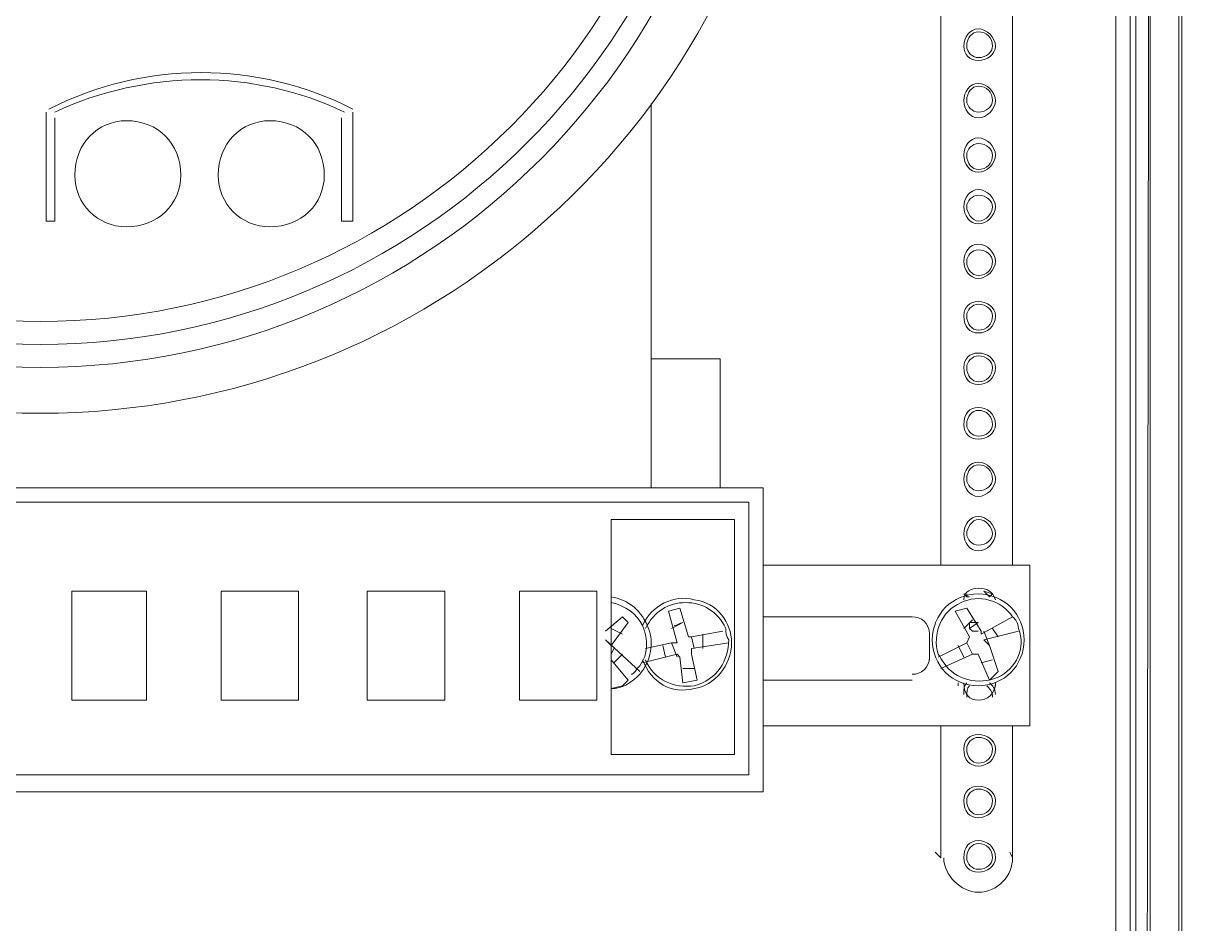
# Model space of a CAD drawing. Header units: metres. Extents: x 2999 to 3164, y 1641 to 1678.
# Drawn here: x 3004.814 to 3005.441, y 1656.407 to 1656.895 of the extents above; entities that cross this region are included whole.
import ezdxf

# ---------------------------------------------------------------- set-up
doc = ezdxf.new("R2010")
doc.units = ezdxf.units.M

msp = doc.modelspace()

# ---------------------------------------------------------------- linework, layer by layer
at = {"color": 7, "linetype": 'Continuous', "lineweight": 20, "true_color": 0x000007}
for points in [[(3005.41599, 1657.52946), (3005.41289, 1657.53256), (3005.41599, 1657.66603), (3005.41289, 1657.66293), (3005.41289, 1655.94026)], [(3005.40513, 1655.94026), (3005.40513, 1657.66293), (3005.40513, 1657.66293)], [(3005.43927, 1657.65206), (3005.43927, 1655.22637), (3005.43927, 1655.22637)], [(3005.44083, 1657.6443), (3005.44083, 1655.22482), (3005.44083, 1655.22482)], [(3005.42375, 1655.28845), (3005.42375, 1657.53567), (3005.41599, 1657.52946), (3005.41599, 1655.29)], [(3005.42375, 1655.28845), (3005.42065, 1655.29155), (3005.42375, 1657.53567), (3005.42065, 1657.53877)], [(3005.31046, 1657.26097), (3005.31046, 1656.60139), (3005.31046, 1656.60139)], [(3005.31046, 1657.26097), (3005.31046, 1656.60139), (3005.31046, 1656.60139)], [(3005.34926, 1656.60139), (3005.34926, 1657.26097), (3005.34926, 1657.26097)], [(3005.34926, 1656.60139), (3005.34926, 1657.26097), (3005.34926, 1657.26097)], [(3005.15371, 1656.85126), (3005.15371, 1656.6433), (3005.15371, 1656.6433)], [(3004.83091, 1656.8435), (3004.83091, 1656.78763), (3004.82625, 1656.78763), (3004.82625, 1656.8466)], [(3004.99231, 1656.8466), (3004.99231, 1656.78763), (3004.9861, 1656.78763)], [(3004.9861, 1656.78763), (3004.9861, 1656.8435), (3004.9861, 1656.8435)], [(3005.15371, 1656.71313), (3005.19096, 1656.71313), (3005.19096, 1656.6433)], [(3004.42585, 1656.6433), (3005.21424, 1656.6433), (3005.21424, 1656.6433)], [(3005.21424, 1656.6433), (3005.21424, 1656.47879), (3005.21424, 1656.47879)], [(3005.20648, 1656.63554), (3004.43672, 1656.63554), (3004.43672, 1656.63554)], [(3005.20648, 1656.4881), (3005.20648, 1656.63554), (3005.20648, 1656.63554)], [(3005.13199, 1656.49897), (3005.13199, 1656.62623), (3005.13199, 1656.62623)], [(3005.13199, 1656.62623), (3005.19872, 1656.62623), (3005.19872, 1656.62623)], [(3005.19872, 1656.62623), (3005.19872, 1656.49897), (3005.19872, 1656.49897)], [(3005.35857, 1656.60139), (3005.21424, 1656.60139), (3005.21424, 1656.60139)], [(3005.35857, 1656.51449), (3005.35857, 1656.60139), (3005.35857, 1656.60139)], [(3004.84022, 1656.52845), (3004.84022, 1656.58743), (3004.84022, 1656.58743)], [(3004.84022, 1656.58743), (3004.88057, 1656.58743), (3004.88057, 1656.58743)], [(3004.88057, 1656.58743), (3004.88057, 1656.52845), (3004.88057, 1656.52845)], [(3004.92092, 1656.52845), (3004.92092, 1656.58743), (3004.92092, 1656.58743)], [(3004.92092, 1656.58743), (3004.96283, 1656.58743), (3004.96283, 1656.58743)], [(3004.96283, 1656.58743), (3004.96283, 1656.52845), (3004.96283, 1656.52845)], [(3005.04197, 1656.52845), (3005.00007, 1656.52845), (3005.00007, 1656.58743), (3005.04197, 1656.58743)], [(3005.04197, 1656.58743), (3005.04197, 1656.52845), (3005.04197, 1656.52845)], [(3005.08233, 1656.52845), (3005.08233, 1656.58743), (3005.12423, 1656.58743)], [(3005.12423, 1656.58743), (3005.12423, 1656.52845), (3005.12423, 1656.52845)], [(3005.32288, 1656.58587), (3005.32443, 1656.58432), (3005.32443, 1656.58432)], [(3005.32443, 1656.58587), (3005.32443, 1656.58432), (3005.32598, 1656.58432)], [(3005.19251, 1656.5657), (3005.17544, 1656.5626), (3005.17389, 1656.5626), (3005.16923, 1656.57812), (3005.16303, 1656.57656), (3005.16768, 1656.55949), (3005.16458, 1656.55949), (3005.15061, 1656.55639)], [(3005.30891, 1656.55173), (3005.32443, 1656.55949), (3005.32598, 1656.5626), (3005.31822, 1656.57656), (3005.32443, 1656.57812), (3005.33219, 1656.5657), (3005.33219, 1656.56415), (3005.34926, 1656.57346)], [(3005.12888, 1656.5657), (3005.1382, 1656.57346), (3005.1413, 1656.57036), (3005.13199, 1656.55794), (3005.12888, 1656.56104), (3005.14751, 1656.54397)], [(3005.17079, 1656.57036), (3005.16458, 1656.56725), (3005.16458, 1656.56725)], [(3005.29494, 1656.57346), (3005.21424, 1656.57346), (3005.21424, 1656.57346)], [(3005.32753, 1656.57191), (3005.32288, 1656.56725), (3005.32288, 1656.56725)], [(3005.33064, 1656.57036), (3005.32598, 1656.56725), (3005.32598, 1656.56725)], [(3005.33064, 1656.57036), (3005.32598, 1656.57036), (3005.32598, 1656.56725)], [(3005.1382, 1656.56415), (3005.13199, 1656.56725), (3005.13199, 1656.56725)], [(3005.17699, 1656.55639), (3005.17544, 1656.5626), (3005.17544, 1656.5626)], [(3005.18165, 1656.56415), (3005.18165, 1656.55639), (3005.18165, 1656.55639)], [(3005.30425, 1656.55018), (3005.30425, 1656.56415), (3005.30425, 1656.56415)], [(3005.33064, 1656.5657), (3005.32753, 1656.5657), (3005.32598, 1656.56725)], [(3005.32753, 1656.55328), (3005.33064, 1656.55328), (3005.33684, 1656.53932), (3005.3415, 1656.54397), (3005.33684, 1656.55794), (3005.33374, 1656.56104), (3005.35236, 1656.5657)], [(3005.33684, 1656.55794), (3005.33374, 1656.5657), (3005.33374, 1656.5657)], [(3005.3384, 1656.56725), (3005.3415, 1656.5626), (3005.3415, 1656.5626)], [(3005.13199, 1656.55328), (3005.13354, 1656.55639), (3005.13354, 1656.55639)], [(3005.16147, 1656.55173), (3005.15992, 1656.55794), (3005.15992, 1656.55794)], [(3005.16458, 1656.55949), (3005.16768, 1656.55173), (3005.16768, 1656.55173)], [(3005.19562, 1656.55949), (3005.17544, 1656.55639), (3005.17544, 1656.55328), (3005.17855, 1656.53932)], [(3005.32288, 1656.55173), (3005.31977, 1656.55794), (3005.31977, 1656.55794)], [(3005.32443, 1656.55949), (3005.32753, 1656.55328), (3005.32753, 1656.55328)], [(3005.13199, 1656.55018), (3005.1413, 1656.53932), (3005.1413, 1656.53932)], [(3005.1382, 1656.55328), (3005.13354, 1656.54863), (3005.13354, 1656.54863)], [(3005.17855, 1656.53932), (3005.17079, 1656.53776), (3005.16923, 1656.55173), (3005.16768, 1656.55328), (3005.14906, 1656.54863)], [(3005.31046, 1656.54552), (3005.32753, 1656.55328), (3005.32753, 1656.55328)], [(3005.33219, 1656.54863), (3005.3384, 1656.55018), (3005.3384, 1656.55018)], [(3005.17079, 1656.54552), (3005.17699, 1656.54552), (3005.17699, 1656.54552)], [(3005.13199, 1656.53466), (3005.1382, 1656.53621), (3005.1413, 1656.53932)], [(3005.21424, 1656.53932), (3005.29494, 1656.53932), (3005.29494, 1656.53932)], [(3005.31977, 1656.53776), (3005.31977, 1656.53621), (3005.31977, 1656.53621)], [(3005.33995, 1656.53621), (3005.33995, 1656.53776), (3005.33995, 1656.53776)], [(3004.88057, 1656.52845), (3004.84022, 1656.52845), (3004.84022, 1656.52845)], [(3004.96283, 1656.52845), (3004.92092, 1656.52845), (3004.92092, 1656.52845)], [(3005.12423, 1656.52845), (3005.08233, 1656.52845), (3005.08233, 1656.52845)], [(3005.21424, 1656.51449), (3005.35857, 1656.51449), (3005.35857, 1656.51449)], [(3005.31046, 1656.51449), (3005.31046, 1656.4431), (3005.30736, 1656.4462)], [(3005.31046, 1656.51449), (3005.31046, 1656.4431), (3005.31046, 1656.4431)], [(3005.34926, 1656.51449), (3005.34926, 1656.4431), (3005.34771, 1656.4462)], [(3005.34926, 1656.4431), (3005.34926, 1656.51449), (3005.34926, 1656.51449)], [(3005.19872, 1656.49897), (3005.13199, 1656.49897), (3005.13199, 1656.49897)], [(3004.43672, 1656.4881), (3005.20648, 1656.4881), (3005.20648, 1656.4881)], [(3005.21424, 1656.47879), (3004.42585, 1656.47879), (3004.42585, 1656.47879)]]:
    msp.add_lwpolyline(points, dxfattribs=at)
msp.add_lwpolyline([(3005.3384, 1656.58587), (3005.33684, 1656.58432), (3005.33374, 1656.58743), (3005.33374, 1656.58743)], close=True, dxfattribs=at)
for points, knots in [([(3004.73934, 1657.49532), (3004.53294, 1657.45186), (3004.39326, 1657.26097), (3004.41499, 1657.05146), (3004.41499, 1657.05146), (3004.43516, 1656.84195), (3004.61209, 1656.68365), (3004.82315, 1656.68365), (3004.82315, 1656.68365), (3005.03266, 1656.68365), (3005.20958, 1656.84195), (3005.23131, 1657.05146), (3005.23131, 1657.05146), (3005.25149, 1657.26097), (3005.11181, 1657.45186), (3004.9054, 1657.49532)], [0, 0, 0, 0, 0.0625, 0.0625, 0.0625, 0.062501, 0.125, 0.125, 0.125, 0.125001, 0.1875, 0.1875, 0.1875, 0.187501, 1, 1, 1, 1]), ([(3005.20648, 1657.09336), (3005.20648, 1657.30598), (3005.03421, 1657.47824), (3004.82315, 1657.47824), (3004.82315, 1657.47824), (3004.61053, 1657.47824), (3004.43827, 1657.30598), (3004.43827, 1657.09336), (3004.43827, 1657.09336), (3004.43827, 1656.88074), (3004.61053, 1656.70848), (3004.82315, 1656.70848), (3004.82315, 1656.70848), (3005.03421, 1656.70848), (3005.20648, 1656.88074), (3005.20648, 1657.09336)], [0, 0, 0, 0, 0.0625, 0.0625, 0.0625, 0.062501, 0.125, 0.125, 0.125, 0.125001, 0.1875, 0.1875, 0.1875, 0.187501, 1, 1, 1, 1]), ([(3005.19562, 1657.09336), (3005.19562, 1657.29977), (3005.02801, 1657.46583), (3004.82315, 1657.46583), (3004.82315, 1657.46583), (3004.61674, 1657.46583), (3004.45068, 1657.29977), (3004.45068, 1657.09336), (3004.45068, 1657.09336), (3004.45068, 1656.88695), (3004.61674, 1656.72089), (3004.82315, 1656.72089), (3004.82315, 1656.72089), (3005.02801, 1656.72089), (3005.19562, 1656.88695), (3005.19562, 1657.09336)], [0, 0, 0, 0, 0.0625, 0.0625, 0.0625, 0.062501, 0.125, 0.125, 0.125, 0.125001, 0.1875, 0.1875, 0.1875, 0.187501, 1, 1, 1, 1]), ([(3005.1832, 1657.09336), (3005.1832, 1657.29201), (3005.0218, 1657.45341), (3004.82315, 1657.45341), (3004.82315, 1657.45341), (3004.62295, 1657.45341), (3004.46155, 1657.29201), (3004.46155, 1657.09336), (3004.46155, 1657.09336), (3004.46155, 1656.89471), (3004.62295, 1656.73331), (3004.82315, 1656.73331), (3004.82315, 1656.73331), (3005.0218, 1656.73331), (3005.1832, 1656.89471), (3005.1832, 1657.09336)], [0, 0, 0, 0, 0.0625, 0.0625, 0.0625, 0.062501, 0.125, 0.125, 0.125, 0.125001, 0.1875, 0.1875, 0.1875, 0.187501, 1, 1, 1, 1]), ([(3005.33995, 1656.8823), (3005.33995, 1656.88695), (3005.33529, 1656.89161), (3005.33064, 1656.89161), (3005.33064, 1656.89161), (3005.32598, 1656.89161), (3005.32288, 1656.88695), (3005.32288, 1656.8823), (3005.32288, 1656.8823), (3005.32288, 1656.87764), (3005.32598, 1656.87454), (3005.33064, 1656.87454), (3005.33064, 1656.87454), (3005.33529, 1656.87454), (3005.33995, 1656.87764), (3005.33995, 1656.8823)], [0, 0, 0, 0, 0.0625, 0.0625, 0.0625, 0.062501, 0.125, 0.125, 0.125, 0.125001, 0.1875, 0.1875, 0.1875, 0.187501, 1, 1, 1, 1]), ([(3005.3384, 1656.8823), (3005.3384, 1656.88695), (3005.33529, 1656.89006), (3005.33064, 1656.89006), (3005.33064, 1656.89006), (3005.32753, 1656.89006), (3005.32443, 1656.88695), (3005.32443, 1656.8823), (3005.32443, 1656.8823), (3005.32443, 1656.87919), (3005.32753, 1656.87609), (3005.33064, 1656.87609), (3005.33064, 1656.87609), (3005.33529, 1656.87609), (3005.3384, 1656.87919), (3005.3384, 1656.8823)], [0, 0, 0, 0, 0.0625, 0.0625, 0.0625, 0.062501, 0.125, 0.125, 0.125, 0.125001, 0.1875, 0.1875, 0.1875, 0.187501, 1, 1, 1, 1]), ([(3005.33995, 1656.85281), (3005.33995, 1656.85747), (3005.33529, 1656.86212), (3005.33064, 1656.86212), (3005.33064, 1656.86212), (3005.32598, 1656.86212), (3005.32288, 1656.85747), (3005.32288, 1656.85281), (3005.32288, 1656.85281), (3005.32288, 1656.84815), (3005.32598, 1656.8435), (3005.33064, 1656.8435), (3005.33064, 1656.8435), (3005.33529, 1656.8435), (3005.33995, 1656.84815), (3005.33995, 1656.85281)], [0, 0, 0, 0, 0.0625, 0.0625, 0.0625, 0.062501, 0.125, 0.125, 0.125, 0.125001, 0.1875, 0.1875, 0.1875, 0.187501, 1, 1, 1, 1]), ([(3005.3384, 1656.85281), (3005.3384, 1656.85747), (3005.33529, 1656.86057), (3005.33064, 1656.86057), (3005.33064, 1656.86057), (3005.32753, 1656.86057), (3005.32443, 1656.85747), (3005.32443, 1656.85281), (3005.32443, 1656.85281), (3005.32443, 1656.84971), (3005.32753, 1656.8466), (3005.33064, 1656.8466), (3005.33064, 1656.8466), (3005.33529, 1656.8466), (3005.3384, 1656.84971), (3005.3384, 1656.85281)], [0, 0, 0, 0, 0.0625, 0.0625, 0.0625, 0.062501, 0.125, 0.125, 0.125, 0.125001, 0.1875, 0.1875, 0.1875, 0.187501, 1, 1, 1, 1]), ([(3004.8992, 1656.81246), (3004.8992, 1656.82953), (3004.88678, 1656.84195), (3004.86971, 1656.84195), (3004.86971, 1656.84195), (3004.85419, 1656.84195), (3004.84177, 1656.82953), (3004.84177, 1656.81246), (3004.84177, 1656.81246), (3004.84177, 1656.79694), (3004.85419, 1656.78452), (3004.86971, 1656.78452), (3004.86971, 1656.78452), (3004.88678, 1656.78452), (3004.8992, 1656.79694), (3004.8992, 1656.81246)], [0, 0, 0, 0, 0.0625, 0.0625, 0.0625, 0.062501, 0.125, 0.125, 0.125, 0.125001, 0.1875, 0.1875, 0.1875, 0.187501, 1, 1, 1, 1]), ([(3004.97679, 1656.81246), (3004.97679, 1656.82953), (3004.96438, 1656.84195), (3004.94731, 1656.84195), (3004.94731, 1656.84195), (3004.93179, 1656.84195), (3004.91937, 1656.82953), (3004.91937, 1656.81246), (3004.91937, 1656.81246), (3004.91937, 1656.79694), (3004.93179, 1656.78452), (3004.94731, 1656.78452), (3004.94731, 1656.78452), (3004.96438, 1656.78452), (3004.97679, 1656.79694), (3004.97679, 1656.81246)], [0, 0, 0, 0, 0.0625, 0.0625, 0.0625, 0.062501, 0.125, 0.125, 0.125, 0.125001, 0.1875, 0.1875, 0.1875, 0.187501, 1, 1, 1, 1]), ([(3005.33995, 1656.82332), (3005.33995, 1656.82798), (3005.33529, 1656.83263), (3005.33064, 1656.83263), (3005.33064, 1656.83263), (3005.32598, 1656.83263), (3005.32288, 1656.82798), (3005.32288, 1656.82332), (3005.32288, 1656.82332), (3005.32288, 1656.81867), (3005.32598, 1656.81401), (3005.33064, 1656.81401), (3005.33064, 1656.81401), (3005.33529, 1656.81401), (3005.33995, 1656.81867), (3005.33995, 1656.82332)], [0, 0, 0, 0, 0.0625, 0.0625, 0.0625, 0.062501, 0.125, 0.125, 0.125, 0.125001, 0.1875, 0.1875, 0.1875, 0.187501, 1, 1, 1, 1]), ([(3005.3384, 1656.82332), (3005.3384, 1656.82643), (3005.33529, 1656.82953), (3005.33064, 1656.82953), (3005.33064, 1656.82953), (3005.32753, 1656.82953), (3005.32443, 1656.82643), (3005.32443, 1656.82332), (3005.32443, 1656.82332), (3005.32443, 1656.81867), (3005.32753, 1656.81556), (3005.33064, 1656.81556), (3005.33064, 1656.81556), (3005.33529, 1656.81556), (3005.3384, 1656.81867), (3005.3384, 1656.82332)], [0, 0, 0, 0, 0.0625, 0.0625, 0.0625, 0.062501, 0.125, 0.125, 0.125, 0.125001, 0.1875, 0.1875, 0.1875, 0.187501, 1, 1, 1, 1]), ([(3005.33995, 1656.79539), (3005.33995, 1656.80004), (3005.33529, 1656.8047), (3005.33064, 1656.8047), (3005.33064, 1656.8047), (3005.32598, 1656.8047), (3005.32288, 1656.80004), (3005.32288, 1656.79539), (3005.32288, 1656.79539), (3005.32288, 1656.79073), (3005.32598, 1656.78608), (3005.33064, 1656.78608), (3005.33064, 1656.78608), (3005.33529, 1656.78608), (3005.33995, 1656.79073), (3005.33995, 1656.79539)], [0, 0, 0, 0, 0.0625, 0.0625, 0.0625, 0.062501, 0.125, 0.125, 0.125, 0.125001, 0.1875, 0.1875, 0.1875, 0.187501, 1, 1, 1, 1]), ([(3005.3384, 1656.79539), (3005.3384, 1656.79849), (3005.33529, 1656.8016), (3005.33064, 1656.8016), (3005.33064, 1656.8016), (3005.32753, 1656.8016), (3005.32443, 1656.79849), (3005.32443, 1656.79539), (3005.32443, 1656.79539), (3005.32443, 1656.79228), (3005.32753, 1656.78763), (3005.33064, 1656.78763), (3005.33064, 1656.78763), (3005.33529, 1656.78763), (3005.3384, 1656.79228), (3005.3384, 1656.79539)], [0, 0, 0, 0, 0.0625, 0.0625, 0.0625, 0.062501, 0.125, 0.125, 0.125, 0.125001, 0.1875, 0.1875, 0.1875, 0.187501, 1, 1, 1, 1]), ([(3005.33995, 1656.7659), (3005.33995, 1656.77056), (3005.33529, 1656.77521), (3005.33064, 1656.77521), (3005.33064, 1656.77521), (3005.32598, 1656.77521), (3005.32288, 1656.77056), (3005.32288, 1656.7659), (3005.32288, 1656.7659), (3005.32288, 1656.76124), (3005.32598, 1656.75659), (3005.33064, 1656.75659), (3005.33064, 1656.75659), (3005.33529, 1656.75659), (3005.33995, 1656.76124), (3005.33995, 1656.7659)], [0, 0, 0, 0, 0.0625, 0.0625, 0.0625, 0.062501, 0.125, 0.125, 0.125, 0.125001, 0.1875, 0.1875, 0.1875, 0.187501, 1, 1, 1, 1]), ([(3005.3384, 1656.7659), (3005.3384, 1656.769), (3005.33529, 1656.77211), (3005.33064, 1656.77211), (3005.33064, 1656.77211), (3005.32753, 1656.77211), (3005.32443, 1656.769), (3005.32443, 1656.7659), (3005.32443, 1656.7659), (3005.32443, 1656.76124), (3005.32753, 1656.75814), (3005.33064, 1656.75814), (3005.33064, 1656.75814), (3005.33529, 1656.75814), (3005.3384, 1656.76124), (3005.3384, 1656.7659)], [0, 0, 0, 0, 0.0625, 0.0625, 0.0625, 0.062501, 0.125, 0.125, 0.125, 0.125001, 0.1875, 0.1875, 0.1875, 0.187501, 1, 1, 1, 1]), ([(3005.33995, 1656.73641), (3005.33995, 1656.74107), (3005.33529, 1656.74417), (3005.33064, 1656.74417), (3005.33064, 1656.74417), (3005.32598, 1656.74417), (3005.32288, 1656.74107), (3005.32288, 1656.73641), (3005.32288, 1656.73641), (3005.32288, 1656.73021), (3005.32598, 1656.7271), (3005.33064, 1656.7271), (3005.33064, 1656.7271), (3005.33529, 1656.7271), (3005.33995, 1656.73021), (3005.33995, 1656.73641)], [0, 0, 0, 0, 0.0625, 0.0625, 0.0625, 0.062501, 0.125, 0.125, 0.125, 0.125001, 0.1875, 0.1875, 0.1875, 0.187501, 1, 1, 1, 1]), ([(3005.3384, 1656.73641), (3005.3384, 1656.73952), (3005.33529, 1656.74262), (3005.33064, 1656.74262), (3005.33064, 1656.74262), (3005.32753, 1656.74262), (3005.32443, 1656.73952), (3005.32443, 1656.73641), (3005.32443, 1656.73641), (3005.32443, 1656.73176), (3005.32753, 1656.72865), (3005.33064, 1656.72865), (3005.33064, 1656.72865), (3005.33529, 1656.72865), (3005.3384, 1656.73176), (3005.3384, 1656.73641)], [0, 0, 0, 0, 0.0625, 0.0625, 0.0625, 0.062501, 0.125, 0.125, 0.125, 0.125001, 0.1875, 0.1875, 0.1875, 0.187501, 1, 1, 1, 1]), ([(3005.33995, 1656.70848), (3005.33995, 1656.71313), (3005.33529, 1656.71624), (3005.33064, 1656.71624), (3005.33064, 1656.71624), (3005.32598, 1656.71624), (3005.32288, 1656.71313), (3005.32288, 1656.70848), (3005.32288, 1656.70848), (3005.32288, 1656.70227), (3005.32598, 1656.69917), (3005.33064, 1656.69917), (3005.33064, 1656.69917), (3005.33529, 1656.69917), (3005.33995, 1656.70227), (3005.33995, 1656.70848)], [0, 0, 0, 0, 0.0625, 0.0625, 0.0625, 0.062501, 0.125, 0.125, 0.125, 0.125001, 0.1875, 0.1875, 0.1875, 0.187501, 1, 1, 1, 1]), ([(3005.3384, 1656.70848), (3005.3384, 1656.71158), (3005.33529, 1656.71469), (3005.33064, 1656.71469), (3005.33064, 1656.71469), (3005.32753, 1656.71469), (3005.32443, 1656.71158), (3005.32443, 1656.70848), (3005.32443, 1656.70848), (3005.32443, 1656.70382), (3005.32753, 1656.70072), (3005.33064, 1656.70072), (3005.33064, 1656.70072), (3005.33529, 1656.70072), (3005.3384, 1656.70382), (3005.3384, 1656.70848)], [0, 0, 0, 0, 0.0625, 0.0625, 0.0625, 0.062501, 0.125, 0.125, 0.125, 0.125001, 0.1875, 0.1875, 0.1875, 0.187501, 1, 1, 1, 1]), ([(3005.33995, 1656.67744), (3005.33995, 1656.68365), (3005.33529, 1656.68675), (3005.33064, 1656.68675), (3005.33064, 1656.68675), (3005.32598, 1656.68675), (3005.32288, 1656.68365), (3005.32288, 1656.67744), (3005.32288, 1656.67744), (3005.32288, 1656.67278), (3005.32598, 1656.66968), (3005.33064, 1656.66968), (3005.33064, 1656.66968), (3005.33529, 1656.66968), (3005.33995, 1656.67278), (3005.33995, 1656.67744)], [0, 0, 0, 0, 0.0625, 0.0625, 0.0625, 0.062501, 0.125, 0.125, 0.125, 0.125001, 0.1875, 0.1875, 0.1875, 0.187501, 1, 1, 1, 1]), ([(3005.3384, 1656.67744), (3005.3384, 1656.6821), (3005.33529, 1656.6852), (3005.33064, 1656.6852), (3005.33064, 1656.6852), (3005.32753, 1656.6852), (3005.32443, 1656.6821), (3005.32443, 1656.67744), (3005.32443, 1656.67744), (3005.32443, 1656.67434), (3005.32753, 1656.67123), (3005.33064, 1656.67123), (3005.33064, 1656.67123), (3005.33529, 1656.67123), (3005.3384, 1656.67434), (3005.3384, 1656.67744)], [0, 0, 0, 0, 0.0625, 0.0625, 0.0625, 0.062501, 0.125, 0.125, 0.125, 0.125001, 0.1875, 0.1875, 0.1875, 0.187501, 1, 1, 1, 1]), ([(3005.33995, 1656.64795), (3005.33995, 1656.65261), (3005.33529, 1656.65726), (3005.33064, 1656.65726), (3005.33064, 1656.65726), (3005.32598, 1656.65726), (3005.32288, 1656.65261), (3005.32288, 1656.64795), (3005.32288, 1656.64795), (3005.32288, 1656.6433), (3005.32598, 1656.63864), (3005.33064, 1656.63864), (3005.33064, 1656.63864), (3005.33529, 1656.63864), (3005.33995, 1656.6433), (3005.33995, 1656.64795)], [0, 0, 0, 0, 0.0625, 0.0625, 0.0625, 0.062501, 0.125, 0.125, 0.125, 0.125001, 0.1875, 0.1875, 0.1875, 0.187501, 1, 1, 1, 1]), ([(3005.3384, 1656.64795), (3005.3384, 1656.65261), (3005.33529, 1656.65571), (3005.33064, 1656.65571), (3005.33064, 1656.65571), (3005.32753, 1656.65571), (3005.32443, 1656.65261), (3005.32443, 1656.64795), (3005.32443, 1656.64795), (3005.32443, 1656.64485), (3005.32753, 1656.64174), (3005.33064, 1656.64174), (3005.33064, 1656.64174), (3005.33529, 1656.64174), (3005.3384, 1656.64485), (3005.3384, 1656.64795)], [0, 0, 0, 0, 0.0625, 0.0625, 0.0625, 0.062501, 0.125, 0.125, 0.125, 0.125001, 0.1875, 0.1875, 0.1875, 0.187501, 1, 1, 1, 1]), ([(3005.33995, 1656.61847), (3005.33995, 1656.62312), (3005.33529, 1656.62778), (3005.33064, 1656.62778), (3005.33064, 1656.62778), (3005.32598, 1656.62778), (3005.32288, 1656.62312), (3005.32288, 1656.61847), (3005.32288, 1656.61847), (3005.32288, 1656.61381), (3005.32598, 1656.60915), (3005.33064, 1656.60915), (3005.33064, 1656.60915), (3005.33529, 1656.60915), (3005.33995, 1656.61381), (3005.33995, 1656.61847)], [0, 0, 0, 0, 0.0625, 0.0625, 0.0625, 0.062501, 0.125, 0.125, 0.125, 0.125001, 0.1875, 0.1875, 0.1875, 0.187501, 1, 1, 1, 1]), ([(3005.3384, 1656.61847), (3005.3384, 1656.62157), (3005.33529, 1656.62623), (3005.33064, 1656.62623), (3005.33064, 1656.62623), (3005.32753, 1656.62623), (3005.32443, 1656.62157), (3005.32443, 1656.61847), (3005.32443, 1656.61847), (3005.32443, 1656.61536), (3005.32753, 1656.61226), (3005.33064, 1656.61226), (3005.33064, 1656.61226), (3005.33529, 1656.61226), (3005.3384, 1656.61536), (3005.3384, 1656.61847)], [0, 0, 0, 0, 0.0625, 0.0625, 0.0625, 0.062501, 0.125, 0.125, 0.125, 0.125001, 0.1875, 0.1875, 0.1875, 0.187501, 1, 1, 1, 1]), ([(3005.33995, 1656.58277), (3005.3384, 1656.58743), (3005.33529, 1656.58898), (3005.33064, 1656.58898), (3005.33064, 1656.58898), (3005.32753, 1656.58898), (3005.32288, 1656.58743), (3005.32288, 1656.58277)], [0, 0, 0, 0, 0.125, 0.125, 0.125, 0.125001, 1, 1, 1, 1]), ([(3005.14751, 1656.54242), (3005.15371, 1656.55018), (3005.15527, 1656.55949), (3005.15216, 1656.56725), (3005.15216, 1656.56725), (3005.14906, 1656.57656), (3005.1413, 1656.58277), (3005.13199, 1656.58432)], [0, 0, 0, 0, 0.125, 0.125, 0.125, 0.125001, 1, 1, 1, 1]), ([(3005.14751, 1656.54708), (3005.15216, 1656.55328), (3005.15216, 1656.56104), (3005.14906, 1656.5688), (3005.14906, 1656.5688), (3005.14596, 1656.57501), (3005.13975, 1656.57967), (3005.13199, 1656.58122)], [0, 0, 0, 0, 0.125, 0.125, 0.125, 0.125001, 1, 1, 1, 1]), ([(3005.14906, 1656.55018), (3005.15371, 1656.53776), (3005.16458, 1656.53156), (3005.17699, 1656.53466), (3005.17699, 1656.53466), (3005.18786, 1656.53621), (3005.19717, 1656.54708), (3005.19717, 1656.55949), (3005.19717, 1656.55949), (3005.19717, 1656.57036), (3005.18941, 1656.58122), (3005.17699, 1656.58277), (3005.17699, 1656.58277), (3005.16613, 1656.58587), (3005.15371, 1656.57967), (3005.14906, 1656.5688)], [0, 0, 0, 0, 0.0625, 0.0625, 0.0625, 0.062501, 0.125, 0.125, 0.125, 0.125001, 0.1875, 0.1875, 0.1875, 0.187501, 1, 1, 1, 1]), ([(3005.19407, 1656.56725), (3005.18941, 1656.57656), (3005.18165, 1656.58122), (3005.17234, 1656.58122), (3005.17234, 1656.58122), (3005.16303, 1656.58122), (3005.15527, 1656.57656), (3005.15061, 1656.56725)], [0, 0, 0, 0, 0.125, 0.125, 0.125, 0.125001, 1, 1, 1, 1]), ([(3005.34926, 1656.57346), (3005.34305, 1656.58277), (3005.33064, 1656.58587), (3005.32133, 1656.58122), (3005.32133, 1656.58122), (3005.31046, 1656.57656), (3005.30581, 1656.56415), (3005.30891, 1656.55328)], [0, 0, 0, 0, 0.125, 0.125, 0.125, 0.125001, 1, 1, 1, 1]), ([(3005.35547, 1656.56104), (3005.35547, 1656.57501), (3005.3446, 1656.58587), (3005.33064, 1656.58587), (3005.33064, 1656.58587), (3005.31667, 1656.58587), (3005.30581, 1656.57501), (3005.30581, 1656.56104), (3005.30581, 1656.56104), (3005.30581, 1656.54708), (3005.31667, 1656.53621), (3005.33064, 1656.53621), (3005.33064, 1656.53621), (3005.3446, 1656.53621), (3005.35547, 1656.54708), (3005.35547, 1656.56104)], [0, 0, 0, 0, 0.0625, 0.0625, 0.0625, 0.062501, 0.125, 0.125, 0.125, 0.125001, 0.1875, 0.1875, 0.1875, 0.187501, 1, 1, 1, 1]), ([(3005.31201, 1656.54863), (3005.31822, 1656.53932), (3005.33064, 1656.53621), (3005.3415, 1656.54087), (3005.3415, 1656.54087), (3005.35081, 1656.54552), (3005.35702, 1656.55639), (3005.35236, 1656.56725)], [0, 0, 0, 0, 0.125, 0.125, 0.125, 0.125001, 1, 1, 1, 1]), ([(3005.15061, 1656.55018), (3005.15527, 1656.53932), (3005.16613, 1656.53466), (3005.17699, 1656.53621), (3005.17699, 1656.53621), (3005.18941, 1656.53932), (3005.19562, 1656.55018), (3005.19562, 1656.56104)], [0, 0, 0, 0, 0.125, 0.125, 0.125, 0.125001, 1, 1, 1, 1]), ([(3005.32288, 1656.53776), (3005.32288, 1656.53156), (3005.32598, 1656.52845), (3005.33064, 1656.52845), (3005.33064, 1656.52845), (3005.33529, 1656.52845), (3005.33995, 1656.53156), (3005.33995, 1656.53776)], [0, 0, 0, 0, 0.125, 0.125, 0.125, 0.125001, 1, 1, 1, 1]), ([(3005.33995, 1656.50207), (3005.33995, 1656.50673), (3005.33529, 1656.50983), (3005.33064, 1656.50983), (3005.33064, 1656.50983), (3005.32598, 1656.50983), (3005.32288, 1656.50673), (3005.32288, 1656.50207), (3005.32288, 1656.50207), (3005.32288, 1656.49586), (3005.32598, 1656.49276), (3005.33064, 1656.49276), (3005.33064, 1656.49276), (3005.33529, 1656.49276), (3005.33995, 1656.49586), (3005.33995, 1656.50207)], [0, 0, 0, 0, 0.0625, 0.0625, 0.0625, 0.062501, 0.125, 0.125, 0.125, 0.125001, 0.1875, 0.1875, 0.1875, 0.187501, 1, 1, 1, 1]), ([(3005.3384, 1656.50207), (3005.3384, 1656.50517), (3005.33529, 1656.50828), (3005.33064, 1656.50828), (3005.33064, 1656.50828), (3005.32753, 1656.50828), (3005.32443, 1656.50517), (3005.32443, 1656.50207), (3005.32443, 1656.50207), (3005.32443, 1656.49741), (3005.32753, 1656.49431), (3005.33064, 1656.49431), (3005.33064, 1656.49431), (3005.33529, 1656.49431), (3005.3384, 1656.49741), (3005.3384, 1656.50207)], [0, 0, 0, 0, 0.0625, 0.0625, 0.0625, 0.062501, 0.125, 0.125, 0.125, 0.125001, 0.1875, 0.1875, 0.1875, 0.187501, 1, 1, 1, 1]), ([(3005.33995, 1656.47413), (3005.33995, 1656.47879), (3005.33529, 1656.48189), (3005.33064, 1656.48189), (3005.33064, 1656.48189), (3005.32598, 1656.48189), (3005.32288, 1656.47879), (3005.32288, 1656.47413), (3005.32288, 1656.47413), (3005.32288, 1656.46793), (3005.32598, 1656.46482), (3005.33064, 1656.46482), (3005.33064, 1656.46482), (3005.33529, 1656.46482), (3005.33995, 1656.46793), (3005.33995, 1656.47413)], [0, 0, 0, 0, 0.0625, 0.0625, 0.0625, 0.062501, 0.125, 0.125, 0.125, 0.125001, 0.1875, 0.1875, 0.1875, 0.187501, 1, 1, 1, 1]), ([(3005.3384, 1656.47413), (3005.3384, 1656.47724), (3005.33529, 1656.48034), (3005.33064, 1656.48034), (3005.33064, 1656.48034), (3005.32753, 1656.48034), (3005.32443, 1656.47724), (3005.32443, 1656.47413), (3005.32443, 1656.47413), (3005.32443, 1656.46948), (3005.32753, 1656.46637), (3005.33064, 1656.46637), (3005.33064, 1656.46637), (3005.33529, 1656.46637), (3005.3384, 1656.46948), (3005.3384, 1656.47413)], [0, 0, 0, 0, 0.0625, 0.0625, 0.0625, 0.062501, 0.125, 0.125, 0.125, 0.125001, 0.1875, 0.1875, 0.1875, 0.187501, 1, 1, 1, 1]), ([(3005.33995, 1656.4431), (3005.33995, 1656.4493), (3005.33529, 1656.45241), (3005.33064, 1656.45241), (3005.33064, 1656.45241), (3005.32598, 1656.45241), (3005.32288, 1656.4493), (3005.32288, 1656.4431), (3005.32288, 1656.4431), (3005.32288, 1656.43844), (3005.32598, 1656.43534), (3005.33064, 1656.43534), (3005.33064, 1656.43534), (3005.33529, 1656.43534), (3005.33995, 1656.43844), (3005.33995, 1656.4431)], [0, 0, 0, 0, 0.0625, 0.0625, 0.0625, 0.062501, 0.125, 0.125, 0.125, 0.125001, 0.1875, 0.1875, 0.1875, 0.187501, 1, 1, 1, 1]), ([(3005.3384, 1656.4431), (3005.3384, 1656.44775), (3005.33529, 1656.45086), (3005.33064, 1656.45086), (3005.33064, 1656.45086), (3005.32753, 1656.45086), (3005.32443, 1656.44775), (3005.32443, 1656.4431), (3005.32443, 1656.4431), (3005.32443, 1656.43999), (3005.32753, 1656.43689), (3005.33064, 1656.43689), (3005.33064, 1656.43689), (3005.33529, 1656.43689), (3005.3384, 1656.43999), (3005.3384, 1656.4431)], [0, 0, 0, 0, 0.0625, 0.0625, 0.0625, 0.062501, 0.125, 0.125, 0.125, 0.125001, 0.1875, 0.1875, 0.1875, 0.187501, 1, 1, 1, 1]), ([(3005.31201, 1656.4431), (3005.31201, 1656.43378), (3005.32133, 1656.42447), (3005.33064, 1656.42447), (3005.33064, 1656.42447), (3005.3415, 1656.42447), (3005.34926, 1656.43378), (3005.34926, 1656.4431)], [0, 0, 0, 0, 0.125, 0.125, 0.125, 0.125001, 1, 1, 1, 1]), ([(3005.31201, 1656.4431), (3005.31201, 1656.43378), (3005.32133, 1656.42447), (3005.33064, 1656.42447), (3005.33064, 1656.42447), (3005.3415, 1656.42447), (3005.34926, 1656.43378), (3005.34926, 1656.4431)], [0, 0, 0, 0, 0.125, 0.125, 0.125, 0.125001, 1, 1, 1, 1])]:
    msp.add_open_spline(points, degree=3, knots=knots, dxfattribs=at)
for points in [[(3004.99231, 1656.84815), (3004.9411, 1656.87454), (3004.87902, 1656.87454), (3004.82781, 1656.84815)], [(3004.98766, 1656.8466), (3004.93955, 1656.86988), (3004.88057, 1656.86988), (3004.83091, 1656.8466)], [(3005.17079, 1656.57036), (3005.16923, 1656.57036), (3005.16768, 1656.5688), (3005.16613, 1656.5688)], [(3005.30425, 1656.56415), (3005.30425, 1656.57036), (3005.2996, 1656.57346), (3005.29494, 1656.57346)], [(3005.35236, 1656.56725), (3005.35236, 1656.57036), (3005.35081, 1656.57191), (3005.34926, 1656.57346)], [(3005.19562, 1656.56104), (3005.19407, 1656.5626), (3005.19407, 1656.5657), (3005.19407, 1656.56725)], [(3005.29494, 1656.54242), (3005.2996, 1656.54242), (3005.30425, 1656.54552), (3005.30425, 1656.55173)], [(3005.30891, 1656.55328), (3005.31046, 1656.55173), (3005.31046, 1656.55018), (3005.31201, 1656.54863)], [(3005.14285, 1656.54242), (3005.1444, 1656.54242), (3005.14596, 1656.54552), (3005.14751, 1656.54708)], [(3005.13199, 1656.53466), (3005.1382, 1656.53466), (3005.14285, 1656.53776), (3005.14751, 1656.54242)], [(3005.32443, 1656.53776), (3005.32288, 1656.53621), (3005.32288, 1656.53466), (3005.32288, 1656.53156)], [(3005.33995, 1656.53156), (3005.33995, 1656.53466), (3005.3384, 1656.53621), (3005.33684, 1656.53776)], [(3005.32598, 1656.53621), (3005.32443, 1656.53466), (3005.32443, 1656.53311), (3005.32443, 1656.53)], [(3005.3384, 1656.53), (3005.3384, 1656.53311), (3005.33684, 1656.53466), (3005.33529, 1656.53621)]]:
    msp.add_open_spline(points, degree=3, dxfattribs=at)

doc.saveas('drawing.dxf')
